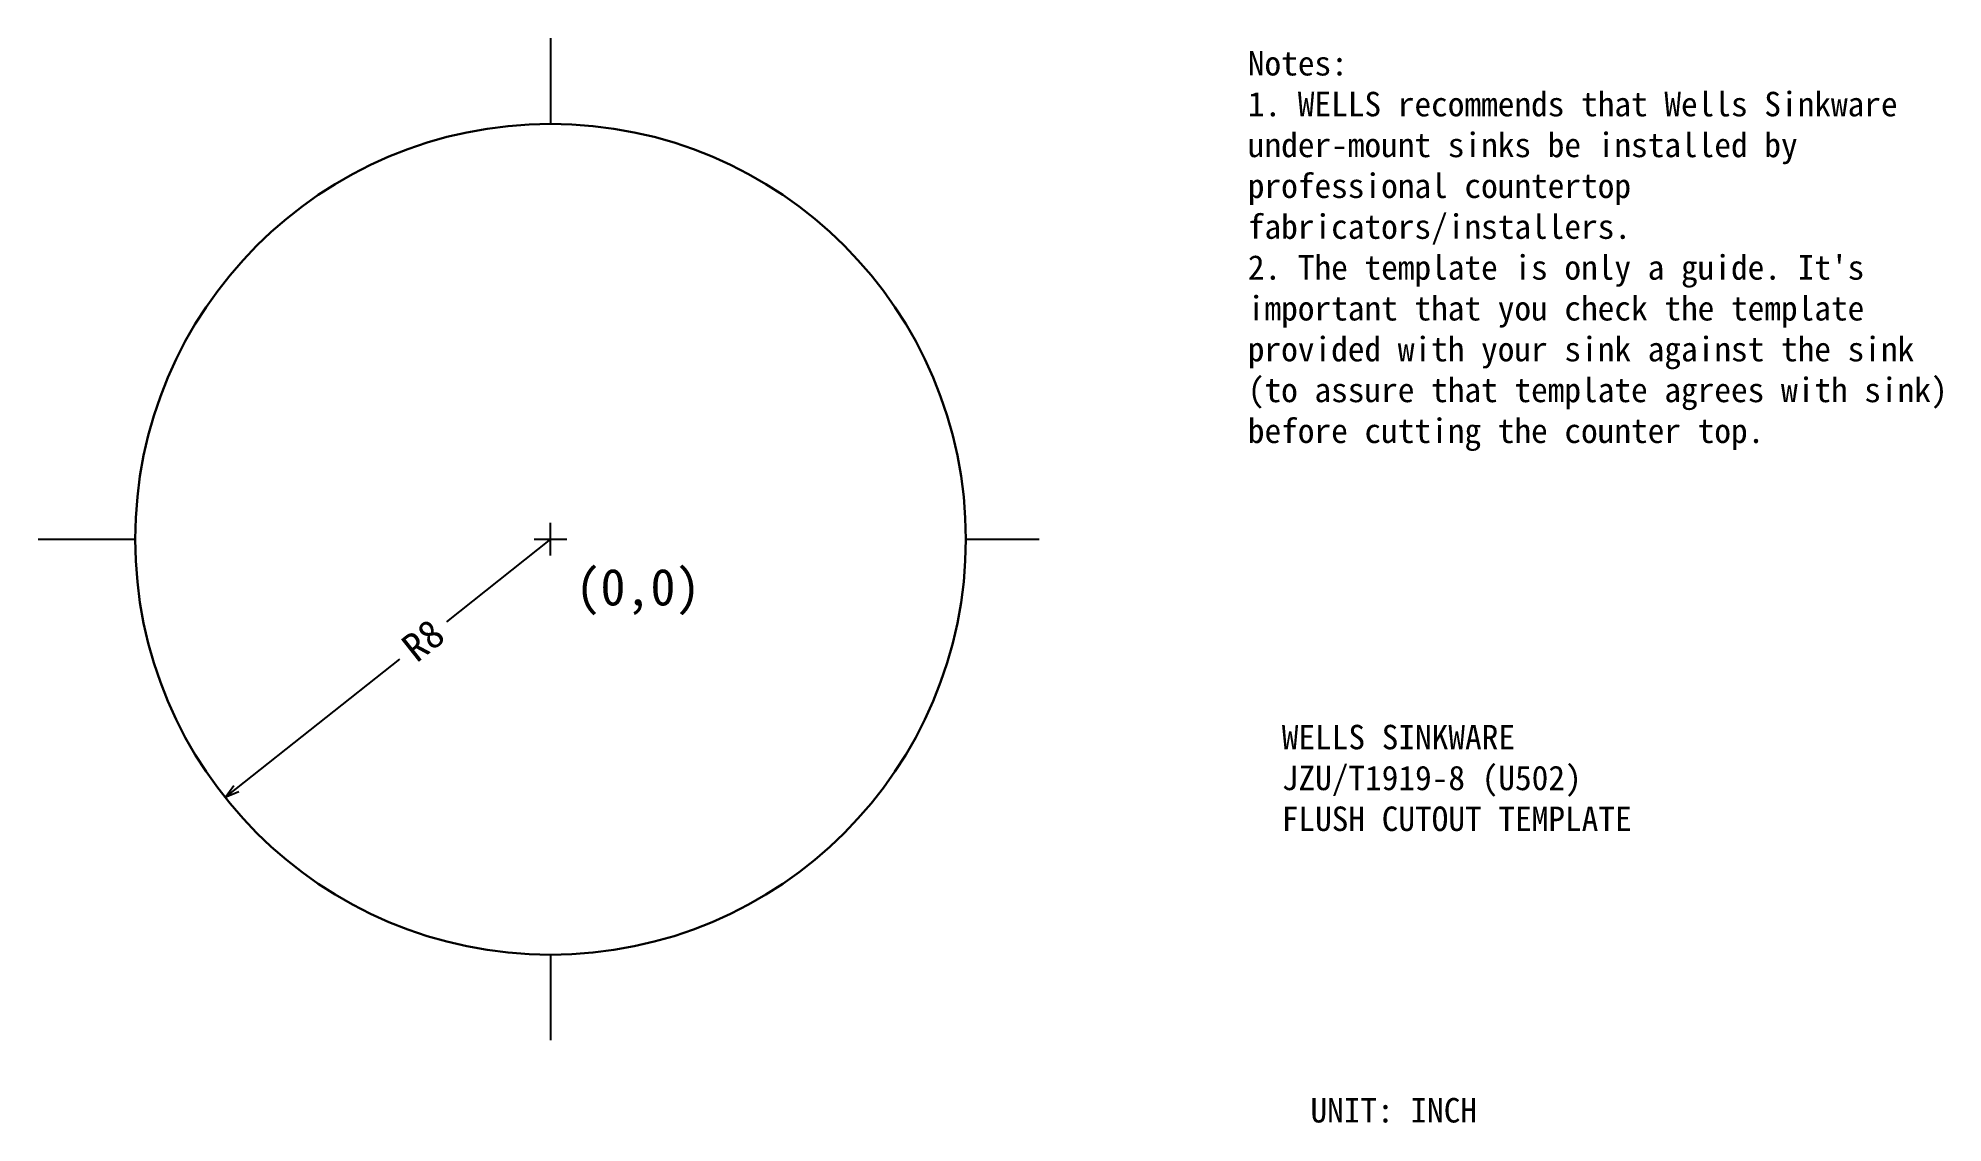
# Model space of a CAD drawing. Extents: x 1997 to 2931, y 235 to 766.
import ezdxf

# ---------------------------------------------------------------- set-up
doc = ezdxf.new("R2010")
doc.units = 0
doc.header["$LTSCALE"] = 25.4
doc.header["$MEASUREMENT"] = 0
doc.layers.get('0').update_dxf_attribs({"color": 5, "linetype": 'CONTINUOUS'})
doc.layers.get('DEFPOINTS').update_dxf_attribs({"linetype": 'CONTINUOUS'})
doc.dimstyles.new('ISO-25', dxfattribs={"dimtxt": 2.5, "dimasz": 2.5, "dimexe": 1.25, "dimexo": 0.625, "dimtad": 1, "dimdec": 4, "dimdsep": 46, "dimtxsty": 'STANDARD', "dimcen": 2.5, "dimadec": 0, "dimazin": 0, "dimtfac": 1, "dimtdec": 4, "dimtmove": 2, "dimatfit": 3, "dimfxl": 1, "dimtolj": 1, "dimarcsym": 0})

# ---------------------------------------------------------------- blocks, each defined once
blk = doc.blocks.new('_Open30')
at = {"color": 0, "linetype": 'ByBlock', "lineweight": -2}
for p, q in [((-1, 0.27), (0, 0)), ((0, 0), (-1, -0.27)), ((0, 0), (-1, 0))]:
    blk.add_line(p, q, dxfattribs=at)
blk = doc.blocks.new('*D7')
at = {"color": 0, "lineweight": -2}
for p, q in [((2248.44, 520.87), (2197.52, 480.47)), ((2094.51, 398.73), (2174.54, 462.23))]:
    blk.add_line(p, q, dxfattribs=at)
at = {"layer": 'DEFPOINTS', "color": 0}
for p in [(2248.44, 520.87), (2089.03, 394.38)]:
    blk.add_point(p, dxfattribs=at)
at = {"color": 0, "lineweight": -2, "xscale": 7, "yscale": 7, "zscale": 7, "rotation": 218.4326319818129}
blk.add_blockref('_Open30', (2089.03, 394.38), dxfattribs=at)
at = {"color": 40, "insert": (2186.03, 471.35), "char_height": 14, "attachment_point": 5, "rotation": 38.43263}
blk.add_mtext('\\A1;R8', dxfattribs=at)
blk = doc.blocks.new('_Dot')
at = {"color": 0, "linetype": 'ByBlock', "lineweight": -2}
blk.add_line((-0.5, 0), (-1, 0), dxfattribs=at)
at = {"color": 0, "linetype": 'ByBlock', "const_width": 0.5}
blk.add_lwpolyline([(-0.25, 0, 1), (0.25, 0, 1)], format="xyb", close=True, dxfattribs=at)

msp = doc.modelspace()

# ---------------------------------------------------------------- linework, layer by layer
at = {"color": 1}
for p, q in [((2248.44006, 766.40737), (2248.44006, 724.36972)), ((2248.44006, 512.86972), (2248.44006, 528.86972)), ((1997.36712, 520.86972), (2044.94006, 520.86972)), ((2240.44006, 520.86972), (2256.44006, 520.86972)), ((2451.94006, 520.86972), (2487.78477, 520.86972)), ((2248.44006, 317.36972), (2248.44006, 275.44835))]:
    msp.add_line(p, q, dxfattribs=at)
at = {"color": 102}
for p, q in [((2248.44006, 518.36972), (2248.44006, 523.36972)), ((2245.94006, 520.86972), (2250.94006, 520.86972))]:
    msp.add_line(p, q, dxfattribs=at)
at = {"color": 7, "lineweight": 30}
msp.add_circle((2248.44006, 520.86972), 203.5, dxfattribs=at)

# ---------------------------------------------------------------- texts
at = {"color": 0, "insert": (2590.09598, 760.09399), "char_height": 6, "width": 354.5192521, "attachment_point": 1}
msp.add_mtext("{\\H2x;\\C4;Notes: \\P1. WELLS recommends that Wells Sinkware under-mount sinks be installed by professional countertop fabricators/installers. \\P2. The template is only a guide. It's important that you check the template provided with your sink against the sink (to assure that template agrees with sink) before cutting the counter top.}", dxfattribs=at)
at = {"insert": (2260.67538, 506.48061), "char_height": 18, "width": 97.3762088, "attachment_point": 1}
msp.add_mtext('{\\C1;(0,0)}', dxfattribs=at)
at = {"color": 7, "char_height": 12, "attachment_point": 1}
for s, insert, width in [('{\\C3;WELLS SINKWARE\\PJZU/T1919-8 (U502)\\PFLUSH CUTOUT TEMPLATE}', (2606.71779, 429.99215), 281.7), ('{\\C3;UNIT: INCH}', (2620.7691, 247.18706), 137.6888889)]:
    msp.add_mtext(s, dxfattribs=dict(at, insert=insert, width=width))

# ---------------------------------------------------------------- dimensions: what is measured, and where the dimension line sits
at = {"color": 102}
dim = msp.add_radius_dim(center=(2248.44006, 520.86972), mpoint=(2089.03046, 394.37533), dimstyle='ISO-25', override={"dimtxt": 14, "dimasz": 7, "dimexe": 5, "dimgap": 3, "dimlfac": 0.03937, "dimlunit": 5, "dimblk1": 'Dot', "dimblk2": 'Open30', "dimsah": 1, "dimclrt": 40, "dimfrac": 1}, dxfattribs=at)
dim.commit()
dim.dimension.update_dxf_attribs({"geometry": '*D7', "text_midpoint": (2186.03395, 471.34935), "dimtype": 164})

doc.saveas('drawing.dxf')
